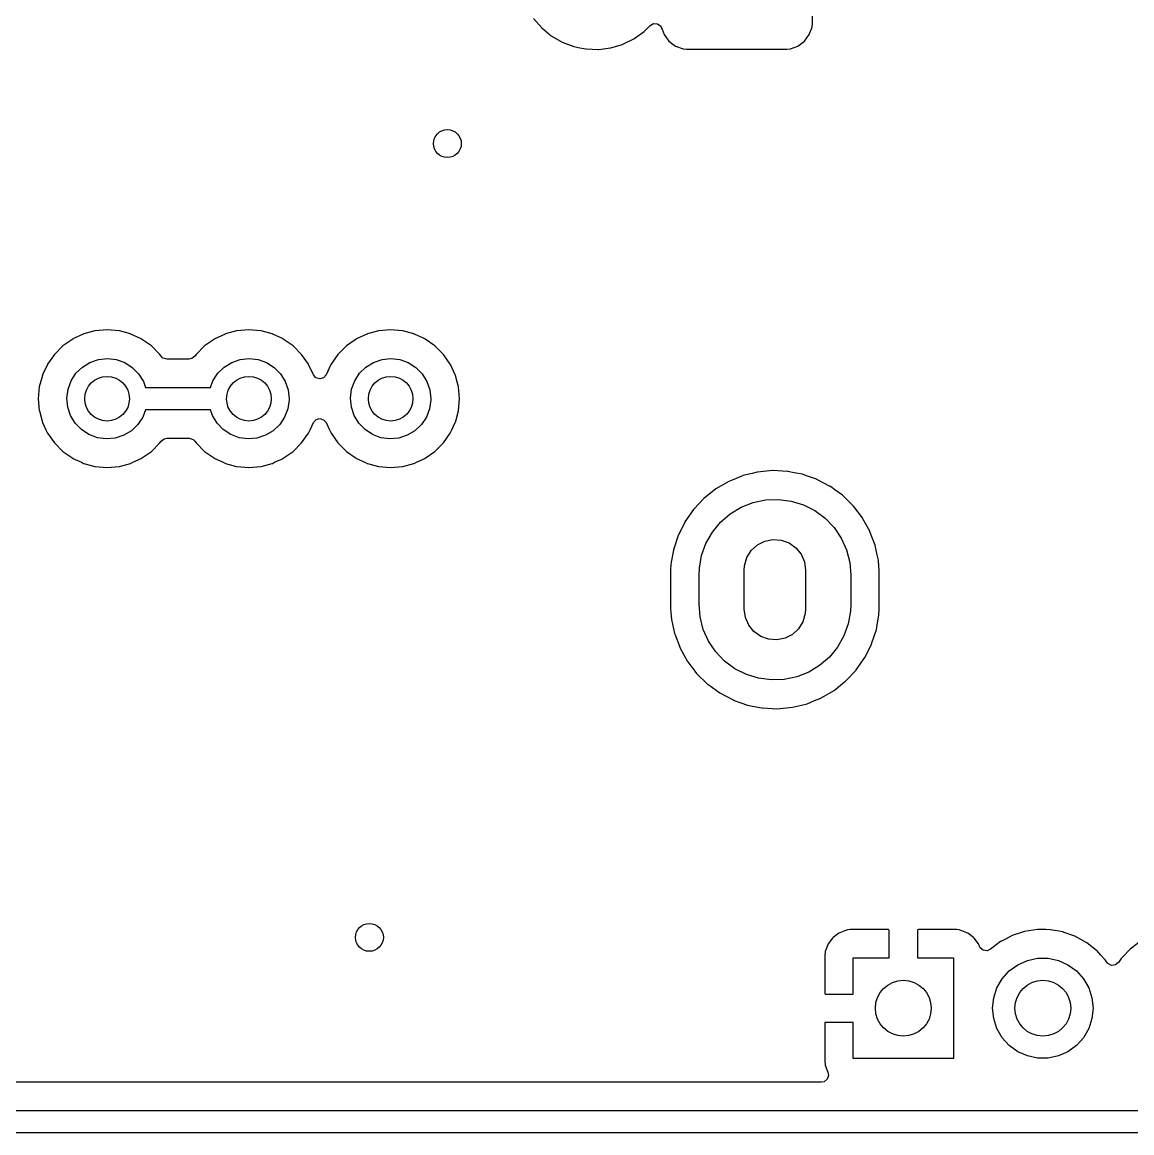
# Model space of a CAD drawing. Extents: x 41 to 172, y -238 to -26.
# Drawn here: x 88.4 to 108.27, y -238.45 to -218.55 of the extents above; entities that cross this region are included whole.
import ezdxf

# ---------------------------------------------------------------- set-up
doc = ezdxf.new("R2010")
doc.units = 0
doc.layers.add('BLACK', color=7, linetype='CONTINUOUS')

msp = doc.modelspace()

# ---------------------------------------------------------------- linework, layer by layer
at = {"layer": 'BLACK', "linetype": 'CONTINUOUS'}
for p, q in [((102.554, -218.576), (102.554, -217.262)), ((97.5555, -218.483), (97.7017, -218.652)), ((97.7017, -218.652), (97.8736, -218.795)), ((99.5354, -218.719), (99.6436, -218.611)), ((99.6436, -218.611), (99.706, -218.577)), ((99.706, -218.577), (99.7768, -218.583)), ((99.7768, -218.583), (99.8335, -218.625)), ((99.8335, -218.625), (99.8505, -218.656)), ((99.8505, -218.656), (99.8584, -218.677)), ((99.8584, -218.677), (99.8949, -218.775)), ((102.496, -218.775), (102.547, -218.638)), ((102.547, -218.638), (102.554, -218.576)), ((97.8736, -218.795), (98.0665, -218.907)), ((99.1529, -218.947), (99.3535, -218.849)), ((99.3535, -218.849), (99.5354, -218.719)), ((99.8949, -218.775), (99.9822, -218.891)), ((99.9822, -218.891), (100.099, -218.979)), ((102.292, -218.979), (102.409, -218.891)), ((102.409, -218.891), (102.496, -218.775)), ((98.0665, -218.907), (98.2752, -218.987)), ((98.2752, -218.987), (98.2803, -218.988)), ((98.2803, -218.988), (98.2803, -218.988)), ((98.2803, -218.988), (98.3875, -219.01)), ((98.3875, -219.01), (98.4941, -219.032)), ((98.4941, -219.032), (98.4993, -219.032)), ((98.4993, -219.032), (98.4993, -219.032)), ((98.4993, -219.032), (98.7122, -219.04)), ((98.7122, -219.04), (98.7122, -219.04)), ((98.7122, -219.04), (98.7173, -219.04)), ((98.7173, -219.04), (98.7225, -219.039)), ((98.7225, -219.039), (98.9338, -219.012)), ((98.7225, -219.039), (98.7225, -219.039)), ((98.9338, -219.012), (98.9389, -219.011)), ((98.9338, -219.012), (98.9338, -219.012)), ((98.9389, -219.011), (98.9592, -219.005)), ((98.9592, -219.005), (99.1479, -218.949)), ((99.1479, -218.949), (99.1529, -218.947)), ((99.1479, -218.949), (99.1479, -218.949)), ((100.099, -218.979), (100.235, -219.03)), ((100.235, -219.03), (100.297, -219.036)), ((100.297, -219.036), (102.094, -219.036)), ((102.094, -219.036), (102.156, -219.03)), ((102.156, -219.03), (102.292, -218.979)), ((89.916, -224.065), (89.7019, -224.084)), ((90.1301, -224.084), (89.916, -224.065)), ((92.456, -224.065), (92.2419, -224.084)), ((92.6701, -224.084), (92.456, -224.065)), ((94.996, -224.065), (94.7819, -224.084)), ((95.2101, -224.084), (94.996, -224.065)), ((89.2994, -224.23), (89.1233, -224.353)), ((89.3044, -224.228), (89.2994, -224.23)), ((89.4892, -224.142), (89.3044, -224.228)), ((89.3044, -224.228), (89.3044, -224.228)), ((89.4942, -224.139), (89.4892, -224.141)), ((89.4892, -224.141), (89.4892, -224.142)), ((89.4995, -224.138), (89.4942, -224.139)), ((89.6965, -224.085), (89.4995, -224.138)), ((89.4995, -224.138), (89.4995, -224.138)), ((89.7019, -224.084), (89.6965, -224.085)), ((89.6965, -224.085), (89.6965, -224.085)), ((90.1355, -224.085), (90.1301, -224.084)), ((90.3325, -224.138), (90.1355, -224.085)), ((90.1355, -224.085), (90.1355, -224.085)), ((90.3378, -224.139), (90.3325, -224.138)), ((90.3325, -224.138), (90.3325, -224.138)), ((90.3428, -224.141), (90.3378, -224.139)), ((90.3428, -224.142), (90.3428, -224.141)), ((90.5276, -224.228), (90.3428, -224.142)), ((90.5326, -224.23), (90.5276, -224.228)), ((90.5276, -224.228), (90.5276, -224.228)), ((90.7087, -224.353), (90.5326, -224.23)), ((91.8394, -224.23), (91.6633, -224.353)), ((91.8444, -224.228), (91.8394, -224.23)), ((92.0292, -224.142), (91.8444, -224.228)), ((91.8444, -224.228), (91.8444, -224.228)), ((92.0342, -224.139), (92.0292, -224.141)), ((92.0292, -224.141), (92.0292, -224.142)), ((92.0395, -224.138), (92.0342, -224.139)), ((92.2365, -224.085), (92.0395, -224.138)), ((92.0395, -224.138), (92.0395, -224.138)), ((92.2419, -224.084), (92.2365, -224.085)), ((92.2365, -224.085), (92.2365, -224.085)), ((92.6755, -224.085), (92.6701, -224.084)), ((92.8725, -224.138), (92.6755, -224.085)), ((92.6755, -224.085), (92.6755, -224.085)), ((92.8778, -224.139), (92.8725, -224.138)), ((92.8725, -224.138), (92.8725, -224.138)), ((92.8828, -224.141), (92.8778, -224.139)), ((92.8828, -224.142), (92.8828, -224.141)), ((93.0676, -224.228), (92.8828, -224.142)), ((93.0726, -224.23), (93.0676, -224.228)), ((93.0676, -224.228), (93.0676, -224.228)), ((93.2487, -224.353), (93.0726, -224.23)), ((94.3794, -224.23), (94.2033, -224.353)), ((94.3844, -224.228), (94.3794, -224.23)), ((94.5692, -224.142), (94.3844, -224.228)), ((94.3844, -224.228), (94.3844, -224.228)), ((94.5742, -224.139), (94.5692, -224.141)), ((94.5692, -224.141), (94.5692, -224.142)), ((94.5795, -224.138), (94.5742, -224.139)), ((94.7765, -224.085), (94.5795, -224.138)), ((94.5795, -224.138), (94.5795, -224.138)), ((94.7819, -224.084), (94.7765, -224.085)), ((94.7765, -224.085), (94.7765, -224.085)), ((95.2155, -224.085), (95.2101, -224.084)), ((95.4125, -224.138), (95.2155, -224.085)), ((95.2155, -224.085), (95.2155, -224.085)), ((95.4178, -224.139), (95.4125, -224.138)), ((95.4125, -224.138), (95.4125, -224.138)), ((95.4228, -224.141), (95.4178, -224.139)), ((95.4228, -224.142), (95.4228, -224.141)), ((95.6076, -224.228), (95.4228, -224.142)), ((95.6126, -224.23), (95.6076, -224.228)), ((95.6076, -224.228), (95.6076, -224.228)), ((95.7887, -224.353), (95.6126, -224.23)), ((89.1233, -224.353), (88.9713, -224.505)), ((90.8607, -224.505), (90.7087, -224.353)), ((91.6633, -224.353), (91.5113, -224.505)), ((93.4007, -224.505), (93.2487, -224.353)), ((94.2033, -224.353), (94.0513, -224.505)), ((95.9407, -224.505), (95.7887, -224.353)), ((88.9713, -224.505), (88.848, -224.681)), ((89.4727, -224.731), (89.6094, -224.647)), ((89.6094, -224.647), (89.7614, -224.595)), ((89.7614, -224.595), (89.921, -224.578)), ((89.921, -224.578), (90.0804, -224.597)), ((90.0804, -224.597), (90.2316, -224.651)), ((90.2316, -224.651), (90.3672, -224.737)), ((90.882, -224.536), (90.8607, -224.505)), ((90.9171, -224.569), (90.882, -224.536)), ((90.9852, -224.589), (90.9171, -224.569)), ((91.3868, -224.589), (90.9852, -224.589)), ((91.4345, -224.58), (91.3868, -224.589)), ((91.49, -224.536), (91.4345, -224.58)), ((91.5113, -224.505), (91.49, -224.536)), ((92.0127, -224.731), (92.1494, -224.647)), ((92.1494, -224.647), (92.3014, -224.595)), ((92.3014, -224.595), (92.461, -224.578)), ((92.461, -224.578), (92.6204, -224.597)), ((92.6204, -224.597), (92.7716, -224.651)), ((92.7716, -224.651), (92.9072, -224.737)), ((93.524, -224.681), (93.4007, -224.505)), ((94.0513, -224.505), (93.928, -224.681)), ((94.5527, -224.731), (94.6894, -224.647)), ((94.6894, -224.647), (94.8414, -224.595)), ((94.8414, -224.595), (95.001, -224.578)), ((95.001, -224.578), (95.1604, -224.597)), ((95.1604, -224.597), (95.3116, -224.651)), ((95.3116, -224.651), (95.4472, -224.737)), ((96.064, -224.681), (95.9407, -224.505)), ((88.7602, -224.87), (88.7572, -224.876)), ((88.8457, -224.686), (88.7602, -224.87)), ((88.848, -224.681), (88.8457, -224.686)), ((88.8457, -224.686), (88.8457, -224.686)), ((89.2711, -224.978), (89.358, -224.843)), ((89.358, -224.843), (89.4727, -224.731)), ((90.3672, -224.737), (90.4803, -224.851)), ((90.4803, -224.851), (90.5653, -224.987)), ((91.8111, -224.978), (91.898, -224.843)), ((91.898, -224.843), (92.0127, -224.731)), ((92.9072, -224.737), (93.0203, -224.851)), ((93.0203, -224.851), (93.1053, -224.987)), ((93.5263, -224.686), (93.524, -224.681)), ((93.6118, -224.87), (93.5263, -224.686)), ((93.5263, -224.686), (93.5263, -224.686)), ((93.657, -224.922), (93.6118, -224.87)), ((93.8402, -224.87), (93.7933, -224.923)), ((93.9257, -224.686), (93.8402, -224.87)), ((93.928, -224.681), (93.9257, -224.686)), ((93.9257, -224.686), (93.9257, -224.686)), ((94.3511, -224.978), (94.438, -224.843)), ((94.438, -224.843), (94.5527, -224.731)), ((95.4472, -224.737), (95.5603, -224.851)), ((95.5603, -224.851), (95.6453, -224.987)), ((96.0663, -224.686), (96.064, -224.681)), ((96.1518, -224.87), (96.0663, -224.686)), ((96.0663, -224.686), (96.0663, -224.686)), ((96.1548, -224.876), (96.1518, -224.87)), ((88.7438, -224.926), (88.7015, -225.084)), ((88.7558, -224.882), (88.7438, -224.926)), ((88.7572, -224.876), (88.7558, -224.882)), ((88.7558, -224.882), (88.7558, -224.882)), ((89.2162, -225.129), (89.2711, -224.978)), ((90.5653, -224.987), (90.604, -225.098)), ((91.7674, -225.098), (91.8111, -224.978)), ((93.1053, -224.987), (93.1581, -225.138)), ((93.725, -224.942), (93.657, -224.922)), ((93.7933, -224.923), (93.725, -224.942)), ((94.2962, -225.129), (94.3511, -224.978)), ((95.6453, -224.987), (95.6981, -225.138)), ((96.1562, -224.882), (96.1548, -224.876)), ((96.1682, -224.926), (96.1562, -224.882)), ((96.1562, -224.882), (96.1562, -224.882)), ((96.1765, -224.957), (96.1682, -224.926)), ((96.2105, -225.084), (96.1765, -224.957)), ((88.7015, -225.084), (88.6828, -225.298)), ((89.1961, -225.288), (89.2162, -225.129)), ((90.604, -225.098), (91.7674, -225.098)), ((93.1581, -225.138), (93.176, -225.298)), ((94.2761, -225.288), (94.2962, -225.129)), ((95.6981, -225.138), (95.716, -225.298)), ((96.2292, -225.298), (96.2105, -225.084)), ((88.6828, -225.298), (88.7015, -225.512)), ((89.2117, -225.448), (89.1961, -225.288)), ((89.2624, -225.6), (89.2117, -225.448)), ((93.1757, -225.318), (93.1534, -225.477)), ((93.176, -225.298), (93.1757, -225.318)), ((94.2917, -225.448), (94.2761, -225.288)), ((94.3424, -225.6), (94.2917, -225.448)), ((95.7157, -225.318), (95.6934, -225.477)), ((95.716, -225.298), (95.7157, -225.318)), ((96.2105, -225.512), (96.2292, -225.298)), ((88.7015, -225.512), (88.703, -225.517)), ((88.703, -225.517), (88.703, -225.517)), ((88.703, -225.517), (88.7449, -225.674)), ((89.3456, -225.737), (89.2624, -225.6)), ((90.5564, -225.627), (90.4676, -225.761)), ((90.6054, -225.498), (90.5564, -225.627)), ((91.7685, -225.498), (90.6054, -225.498)), ((91.8024, -225.6), (91.7685, -225.498)), ((91.8856, -225.737), (91.8024, -225.6)), ((93.0964, -225.627), (93.0076, -225.761)), ((93.1534, -225.477), (93.0964, -225.627)), ((93.6587, -225.673), (93.727, -225.654)), ((93.727, -225.654), (93.795, -225.674)), ((94.4256, -225.737), (94.3424, -225.6)), ((95.6364, -225.627), (95.5476, -225.761)), ((95.6934, -225.477), (95.6364, -225.627)), ((96.1671, -225.674), (96.209, -225.517)), ((96.209, -225.517), (96.2105, -225.512)), ((96.209, -225.517), (96.209, -225.517)), ((88.7449, -225.674), (88.7572, -225.72)), ((88.7572, -225.72), (88.7595, -225.725)), ((88.7595, -225.725), (88.7595, -225.725)), ((88.7595, -225.725), (88.8206, -225.856)), ((88.8206, -225.856), (88.848, -225.915)), ((89.4571, -225.853), (89.3456, -225.737)), ((89.5914, -225.941), (89.4571, -225.853)), ((90.4676, -225.761), (90.3513, -225.872)), ((91.9971, -225.853), (91.8856, -225.737)), ((92.1314, -225.941), (91.9971, -225.853)), ((93.0076, -225.761), (92.8913, -225.872)), ((93.524, -225.915), (93.5514, -225.856)), ((93.5514, -225.856), (93.6118, -225.726)), ((93.6118, -225.726), (93.6587, -225.673)), ((93.795, -225.674), (93.8402, -225.726)), ((93.8402, -225.726), (93.9006, -225.856)), ((93.9006, -225.856), (93.928, -225.915)), ((94.5371, -225.853), (94.4256, -225.737)), ((94.6714, -225.941), (94.5371, -225.853)), ((95.5476, -225.761), (95.4313, -225.872)), ((96.064, -225.915), (96.0914, -225.856)), ((96.0914, -225.856), (96.1525, -225.725)), ((96.1525, -225.725), (96.1548, -225.72)), ((96.1525, -225.725), (96.1525, -225.725)), ((96.1548, -225.72), (96.1671, -225.674)), ((88.848, -225.915), (88.9713, -226.091)), ((89.7418, -225.997), (89.5914, -225.941)), ((89.9009, -226.018), (89.7418, -225.997)), ((90.0608, -226.003), (89.9009, -226.018)), ((90.2134, -225.954), (90.0608, -226.003)), ((90.3513, -225.872), (90.2134, -225.954)), ((90.8607, -226.091), (90.882, -226.06)), ((90.882, -226.06), (90.9375, -226.016)), ((90.9375, -226.016), (90.9852, -226.006)), ((90.9852, -226.006), (91.3868, -226.006)), ((91.3868, -226.006), (91.4549, -226.027)), ((91.4549, -226.027), (91.49, -226.06)), ((91.49, -226.06), (91.5113, -226.091)), ((92.2818, -225.997), (92.1314, -225.941)), ((92.4409, -226.018), (92.2818, -225.997)), ((92.6008, -226.003), (92.4409, -226.018)), ((92.7534, -225.954), (92.6008, -226.003)), ((92.8913, -225.872), (92.7534, -225.954)), ((93.4007, -226.091), (93.524, -225.915)), ((93.928, -225.915), (94.0513, -226.091)), ((94.8218, -225.997), (94.6714, -225.941)), ((94.9809, -226.018), (94.8218, -225.997)), ((95.1408, -226.003), (94.9809, -226.018)), ((95.2934, -225.954), (95.1408, -226.003)), ((95.4313, -225.872), (95.2934, -225.954)), ((95.9407, -226.091), (96.064, -225.915)), ((88.9713, -226.091), (89.1233, -226.243)), ((89.1233, -226.243), (89.2994, -226.366)), ((90.5326, -226.366), (90.7087, -226.243)), ((90.7087, -226.243), (90.8607, -226.091)), ((91.5113, -226.091), (91.6633, -226.243)), ((91.6633, -226.243), (91.8394, -226.366)), ((93.0726, -226.366), (93.2487, -226.243)), ((93.2487, -226.243), (93.4007, -226.091)), ((94.0513, -226.091), (94.2033, -226.243)), ((94.2033, -226.243), (94.3794, -226.366)), ((95.6126, -226.366), (95.7887, -226.243)), ((95.7887, -226.243), (95.9407, -226.091)), ((89.2994, -226.366), (89.3044, -226.368)), ((89.3044, -226.368), (89.3044, -226.368)), ((89.3044, -226.368), (89.4544, -226.438)), ((89.4544, -226.438), (89.4942, -226.457)), ((89.4942, -226.457), (89.4995, -226.458)), ((89.4995, -226.458), (89.4995, -226.458)), ((89.4995, -226.458), (89.6965, -226.511)), ((90.1355, -226.511), (90.3325, -226.458)), ((90.3325, -226.458), (90.3378, -226.457)), ((90.3325, -226.458), (90.3325, -226.458)), ((90.3378, -226.457), (90.3776, -226.438)), ((90.3776, -226.438), (90.5276, -226.368)), ((90.5276, -226.368), (90.5326, -226.366)), ((90.5276, -226.368), (90.5276, -226.368)), ((91.8394, -226.366), (91.8444, -226.368)), ((91.8444, -226.368), (91.8444, -226.368)), ((91.8444, -226.368), (91.9944, -226.438)), ((91.9944, -226.438), (92.0342, -226.457)), ((92.0342, -226.457), (92.0395, -226.458)), ((92.0395, -226.458), (92.0395, -226.458)), ((92.0395, -226.458), (92.2365, -226.511)), ((92.6755, -226.511), (92.8725, -226.458)), ((92.8725, -226.458), (92.8778, -226.457)), ((92.8725, -226.458), (92.8725, -226.458)), ((92.8778, -226.457), (92.9176, -226.438)), ((92.9176, -226.438), (93.0676, -226.368)), ((93.0676, -226.368), (93.0726, -226.366)), ((93.0676, -226.368), (93.0676, -226.368)), ((94.3794, -226.366), (94.3844, -226.368)), ((94.3844, -226.368), (94.3844, -226.368)), ((94.3844, -226.368), (94.5344, -226.438)), ((94.5344, -226.438), (94.5742, -226.457)), ((94.5742, -226.457), (94.5795, -226.458)), ((94.5795, -226.458), (94.5795, -226.458)), ((94.5795, -226.458), (94.7765, -226.511)), ((95.2155, -226.511), (95.4125, -226.458)), ((95.4125, -226.458), (95.4178, -226.457)), ((95.4125, -226.458), (95.4125, -226.458)), ((95.4178, -226.457), (95.4576, -226.438)), ((95.4576, -226.438), (95.6076, -226.368)), ((95.6076, -226.368), (95.6126, -226.366)), ((95.6076, -226.368), (95.6076, -226.368)), ((89.6965, -226.511), (89.6965, -226.511)), ((89.6965, -226.511), (89.7019, -226.512)), ((89.7019, -226.512), (89.916, -226.531)), ((89.916, -226.531), (90.1301, -226.512)), ((90.1301, -226.512), (90.1355, -226.511)), ((90.1355, -226.511), (90.1355, -226.511)), ((92.2365, -226.511), (92.2365, -226.511)), ((92.2365, -226.511), (92.2419, -226.512)), ((92.2419, -226.512), (92.456, -226.531)), ((92.456, -226.531), (92.6701, -226.512)), ((92.6701, -226.512), (92.6755, -226.511)), ((92.6755, -226.511), (92.6755, -226.511)), ((94.7765, -226.511), (94.7765, -226.511)), ((94.7765, -226.511), (94.7819, -226.512)), ((94.7819, -226.512), (94.996, -226.531)), ((94.996, -226.531), (95.2101, -226.512)), ((95.2101, -226.512), (95.2155, -226.511)), ((95.2155, -226.511), (95.2155, -226.511)), ((101.473, -226.636), (101.304, -226.677)), ((101.563, -226.614), (101.473, -226.636)), ((101.568, -226.613), (101.563, -226.614)), ((101.563, -226.614), (101.563, -226.614)), ((101.837, -226.587), (101.568, -226.613)), ((101.842, -226.587), (101.837, -226.587)), ((102.104, -226.6), (101.842, -226.587)), ((101.842, -226.587), (101.842, -226.587)), ((102.108, -226.6), (102.104, -226.6)), ((102.104, -226.6), (102.104, -226.6)), ((102.113, -226.601), (102.108, -226.6)), ((102.227, -226.624), (102.113, -226.601)), ((102.113, -226.601), (102.113, -226.601)), ((102.374, -226.653), (102.227, -226.624)), ((102.448, -226.679), (102.374, -226.653)), ((101.053, -226.779), (100.819, -226.916)), ((101.111, -226.755), (101.053, -226.779)), ((101.3, -226.679), (101.111, -226.755)), ((101.304, -226.677), (101.3, -226.679)), ((101.3, -226.679), (101.3, -226.679)), ((102.626, -226.742), (102.448, -226.679)), ((102.63, -226.743), (102.626, -226.742)), ((102.626, -226.742), (102.626, -226.742)), ((102.87, -226.869), (102.63, -226.743)), ((100.819, -226.916), (100.607, -227.085)), ((102.874, -226.872), (102.87, -226.869)), ((102.952, -226.929), (102.874, -226.872)), ((103.089, -227.029), (102.952, -226.929)), ((103.283, -227.219), (103.089, -227.029)), ((100.604, -227.089), (100.434, -227.271)), ((100.607, -227.085), (100.604, -227.089)), ((101.079, -227.361), (101.275, -227.242)), ((101.275, -227.242), (101.489, -227.157)), ((101.489, -227.157), (101.714, -227.11)), ((101.714, -227.11), (101.944, -227.102)), ((101.944, -227.102), (102.172, -227.132)), ((102.172, -227.132), (102.392, -227.2)), ((102.392, -227.2), (102.597, -227.304)), ((103.286, -227.222), (103.283, -227.219)), ((103.31, -227.253), (103.286, -227.222)), ((103.286, -227.222), (103.286, -227.222)), ((103.448, -227.434), (103.31, -227.253)), ((100.422, -227.284), (100.267, -227.506)), ((100.434, -227.271), (100.422, -227.284)), ((100.905, -227.512), (101.079, -227.361)), ((102.597, -227.304), (102.781, -227.441)), ((102.781, -227.441), (102.94, -227.608)), ((103.45, -227.438), (103.448, -227.434)), ((103.455, -227.448), (103.45, -227.438)), ((103.45, -227.438), (103.45, -227.438)), ((103.579, -227.671), (103.455, -227.448)), ((100.265, -227.51), (100.15, -227.742)), ((100.267, -227.506), (100.265, -227.51)), ((100.265, -227.51), (100.265, -227.51)), ((100.759, -227.69), (100.905, -227.512)), ((102.94, -227.608), (103.068, -227.799)), ((100.147, -227.749), (100.062, -228.007)), ((100.15, -227.742), (100.147, -227.749)), ((100.645, -227.89), (100.759, -227.69)), ((101.566, -227.918), (101.699, -227.851)), ((101.699, -227.851), (101.845, -227.821)), ((101.845, -227.821), (101.994, -227.832)), ((101.994, -227.832), (102.135, -227.883)), ((103.068, -227.799), (103.163, -228.008)), ((103.581, -227.675), (103.579, -227.671)), ((103.606, -227.742), (103.581, -227.675)), ((103.581, -227.675), (103.581, -227.675)), ((103.675, -227.925), (103.606, -227.742)), ((100.061, -228.011), (100.024, -228.228)), ((100.062, -228.007), (100.061, -228.011)), ((100.061, -228.011), (100.061, -228.011)), ((100.567, -228.106), (100.645, -227.89)), ((101.378, -228.146), (101.456, -228.019)), ((101.456, -228.019), (101.566, -227.918)), ((102.135, -227.883), (102.257, -227.969)), ((102.257, -227.969), (102.35, -228.085)), ((103.163, -228.008), (103.221, -228.231)), ((103.676, -227.929), (103.675, -227.925)), ((103.713, -228.096), (103.676, -227.929)), ((103.676, -227.929), (103.676, -227.929)), ((100.024, -228.228), (100.016, -228.274)), ((100.526, -228.332), (100.567, -228.106)), ((101.336, -228.29), (101.378, -228.146)), ((102.35, -228.085), (102.41, -228.222)), ((102.41, -228.222), (102.43, -228.37)), ((103.221, -228.231), (103.24, -228.46)), ((103.734, -228.19), (103.713, -228.096)), ((103.735, -228.201), (103.734, -228.19)), ((103.748, -228.384), (103.735, -228.201)), ((100.016, -228.274), (100.011, -228.36)), ((100.011, -228.36), (100.011, -229.049)), ((100.52, -228.46), (100.526, -228.332)), ((101.33, -228.37), (101.336, -228.29)), ((101.33, -229.07), (101.33, -228.37)), ((102.43, -228.37), (102.43, -229.07)), ((103.748, -228.391), (103.748, -228.384)), ((103.748, -229.08), (103.748, -228.391)), ((100.52, -228.98), (100.52, -228.46)), ((103.24, -228.46), (103.24, -228.98)), ((100.011, -229.049), (100.012, -229.051)), ((100.539, -229.209), (100.52, -228.98)), ((103.24, -228.98), (103.234, -229.108)), ((100.012, -229.051), (100.018, -229.134)), ((100.012, -229.051), (100.012, -229.051)), ((100.018, -229.134), (100.026, -229.25)), ((100.597, -229.432), (100.539, -229.209)), ((101.35, -229.218), (101.33, -229.07)), ((101.41, -229.355), (101.35, -229.218)), ((102.424, -229.15), (102.382, -229.294)), ((102.43, -229.07), (102.424, -229.15)), ((103.234, -229.108), (103.193, -229.334)), ((103.711, -229.359), (103.744, -229.17)), ((103.744, -229.166), (103.748, -229.09)), ((103.744, -229.17), (103.744, -229.166)), ((103.744, -229.17), (103.744, -229.17)), ((103.748, -229.082), (103.748, -229.08)), ((103.748, -229.09), (103.748, -229.082)), ((103.748, -229.082), (103.748, -229.082)), ((100.026, -229.25), (100.027, -229.255)), ((100.027, -229.255), (100.027, -229.255)), ((100.027, -229.255), (100.083, -229.508)), ((100.692, -229.641), (100.597, -229.432)), ((101.503, -229.471), (101.41, -229.355)), ((102.304, -229.421), (102.194, -229.522)), ((102.382, -229.294), (102.304, -229.421)), ((103.193, -229.334), (103.115, -229.55)), ((103.613, -229.691), (103.698, -229.433)), ((103.698, -229.433), (103.711, -229.359)), ((100.083, -229.508), (100.085, -229.515)), ((100.085, -229.515), (100.09, -229.531)), ((100.09, -229.531), (100.168, -229.734)), ((100.82, -229.832), (100.692, -229.641)), ((101.625, -229.557), (101.503, -229.471)), ((101.766, -229.608), (101.625, -229.557)), ((101.915, -229.619), (101.766, -229.608)), ((102.061, -229.589), (101.915, -229.619)), ((102.194, -229.522), (102.061, -229.589)), ((103.115, -229.55), (103.001, -229.75)), ((100.168, -229.734), (100.181, -229.769)), ((100.181, -229.769), (100.312, -230.006)), ((100.979, -229.999), (100.82, -229.832)), ((103.001, -229.75), (102.855, -229.928)), ((103.495, -229.93), (103.611, -229.695)), ((103.611, -229.695), (103.613, -229.691)), ((103.611, -229.695), (103.611, -229.695)), ((100.312, -230.006), (100.32, -230.016)), ((100.32, -230.016), (100.445, -230.18)), ((101.163, -230.136), (100.979, -229.999)), ((102.855, -229.928), (102.681, -230.079)), ((103.338, -230.156), (103.493, -229.934)), ((103.493, -229.934), (103.495, -229.93)), ((100.445, -230.18), (100.477, -230.221)), ((100.477, -230.221), (100.671, -230.411)), ((101.368, -230.24), (101.163, -230.136)), ((101.588, -230.308), (101.368, -230.24)), ((102.485, -230.198), (102.271, -230.283)), ((102.681, -230.079), (102.485, -230.198)), ((103.157, -230.35), (103.335, -230.16)), ((103.335, -230.16), (103.338, -230.156)), ((103.335, -230.16), (103.335, -230.16)), ((100.671, -230.411), (100.674, -230.414)), ((100.674, -230.414), (100.674, -230.414)), ((100.674, -230.414), (100.693, -230.427)), ((100.693, -230.427), (100.89, -230.571)), ((101.816, -230.338), (101.588, -230.308)), ((102.046, -230.33), (101.816, -230.338)), ((102.271, -230.283), (102.046, -230.33)), ((102.941, -230.524), (103.129, -230.373)), ((103.129, -230.373), (103.149, -230.357)), ((103.149, -230.357), (103.153, -230.355)), ((103.149, -230.357), (103.149, -230.357)), ((103.153, -230.355), (103.157, -230.35)), ((100.89, -230.571), (101.13, -230.697)), ((102.707, -230.661), (102.941, -230.524)), ((101.13, -230.697), (101.134, -230.698)), ((101.134, -230.698), (101.134, -230.698)), ((101.134, -230.698), (101.267, -230.745)), ((101.267, -230.745), (101.386, -230.787)), ((101.386, -230.787), (101.477, -230.805)), ((101.477, -230.805), (101.647, -230.839)), ((101.647, -230.839), (101.647, -230.839)), ((101.647, -230.839), (101.652, -230.84)), ((101.652, -230.84), (101.656, -230.84)), ((101.656, -230.84), (101.656, -230.84)), ((101.656, -230.84), (101.918, -230.853)), ((101.923, -230.853), (102.192, -230.827)), ((102.192, -230.827), (102.197, -230.826)), ((102.197, -230.826), (102.357, -230.787)), ((102.197, -230.826), (102.197, -230.826)), ((102.357, -230.787), (102.456, -230.763)), ((102.456, -230.763), (102.59, -230.708)), ((102.59, -230.708), (102.703, -230.663)), ((102.703, -230.663), (102.707, -230.661)), ((102.703, -230.663), (102.703, -230.663)), ((101.918, -230.853), (101.918, -230.853)), ((101.918, -230.853), (101.923, -230.853)), ((103.178, -234.818), (103.162, -234.822)), ((103.229, -234.812), (103.178, -234.818)), ((103.235, -234.812), (103.229, -234.812)), ((103.912, -234.812), (103.235, -234.812)), ((103.92, -234.814), (103.912, -234.812)), ((103.922, -234.815), (103.92, -234.814)), ((103.926, -234.83), (103.922, -234.815)), ((104.436, -234.818), (104.434, -234.826)), ((104.437, -234.816), (104.436, -234.818)), ((104.452, -234.812), (104.437, -234.816)), ((105.125, -234.812), (104.452, -234.812)), ((105.131, -234.812), (105.125, -234.812)), ((105.182, -234.818), (105.131, -234.812)), ((105.198, -234.822), (105.182, -234.818)), ((106.581, -234.81), (106.352, -234.845)), ((106.587, -234.81), (106.581, -234.81)), ((106.736, -234.812), (106.587, -234.81)), ((106.587, -234.81), (106.587, -234.81)), ((106.813, -234.813), (106.736, -234.812)), ((106.818, -234.814), (106.813, -234.813)), ((107.036, -234.853), (106.818, -234.814)), ((106.818, -234.814), (106.818, -234.814)), ((102.912, -234.964), (102.835, -235.066)), ((102.924, -234.952), (102.912, -234.964)), ((103.026, -234.875), (102.924, -234.952)), ((103.042, -234.867), (103.026, -234.875)), ((103.162, -234.822), (103.042, -234.867)), ((103.926, -235.32), (103.926, -234.83)), ((104.434, -234.826), (104.434, -235.32)), ((105.318, -234.867), (105.198, -234.822)), ((105.334, -234.875), (105.318, -234.867)), ((105.436, -234.952), (105.334, -234.875)), ((105.448, -234.964), (105.436, -234.952)), ((105.525, -235.066), (105.448, -234.964)), ((106.021, -234.975), (105.927, -235.024)), ((106.128, -234.919), (106.021, -234.975)), ((106.132, -234.917), (106.128, -234.919)), ((106.128, -234.919), (106.128, -234.919)), ((106.352, -234.845), (106.132, -234.917)), ((107.041, -234.854), (107.036, -234.853)), ((107.036, -234.853), (107.036, -234.853)), ((107.046, -234.855), (107.041, -234.854)), ((107.254, -234.929), (107.046, -234.855)), ((107.046, -234.855), (107.046, -234.855)), ((107.259, -234.931), (107.254, -234.929)), ((107.254, -234.929), (107.254, -234.929)), ((107.264, -234.933), (107.259, -234.931)), ((107.458, -235.04), (107.264, -234.933)), ((107.264, -234.933), (107.264, -234.933)), ((102.778, -235.218), (102.772, -235.269)), ((102.782, -235.202), (102.778, -235.218)), ((102.827, -235.082), (102.782, -235.202)), ((102.835, -235.066), (102.827, -235.082)), ((105.533, -235.082), (105.525, -235.066)), ((105.544, -235.11), (105.533, -235.082)), ((105.557, -235.135), (105.544, -235.11)), ((105.611, -235.181), (105.557, -235.135)), ((105.681, -235.19), (105.611, -235.181)), ((105.741, -235.162), (105.681, -235.19)), ((105.742, -235.163), (105.741, -235.162)), ((105.766, -235.145), (105.742, -235.163)), ((105.923, -235.027), (105.766, -235.145)), ((105.927, -235.024), (105.923, -235.027)), ((105.923, -235.027), (105.923, -235.027)), ((107.462, -235.043), (107.458, -235.04)), ((107.458, -235.04), (107.458, -235.04)), ((107.466, -235.046), (107.462, -235.043)), ((107.64, -235.183), (107.466, -235.046)), ((107.466, -235.046), (107.466, -235.046)), ((107.644, -235.186), (107.64, -235.183)), ((107.64, -235.183), (107.64, -235.183)), ((107.719, -235.268), (107.644, -235.186)), ((108.215, -235.191), (108.125, -235.285)), ((108.242, -235.163), (108.215, -235.191)), ((108.266, -235.145), (108.242, -235.163)), ((108.423, -235.027), (108.266, -235.145)), ((102.772, -235.269), (102.772, -235.275)), ((102.772, -235.275), (102.772, -235.948)), ((103.28, -235.966), (103.28, -235.32)), ((103.28, -235.32), (103.926, -235.32)), ((104.434, -235.32), (105.08, -235.32)), ((105.08, -235.32), (105.08, -237.12)), ((106.23, -235.441), (106.402, -235.364)), ((106.402, -235.364), (106.586, -235.325)), ((106.586, -235.325), (106.774, -235.325)), ((106.774, -235.325), (106.958, -235.364)), ((106.958, -235.364), (107.13, -235.441)), ((107.784, -235.341), (107.719, -235.268)), ((107.8, -235.358), (107.784, -235.341)), ((107.803, -235.362), (107.8, -235.358)), ((107.825, -235.397), (107.803, -235.362)), ((107.803, -235.362), (107.803, -235.362)), ((107.846, -235.421), (107.825, -235.397)), ((108.035, -235.399), (107.98, -235.444)), ((108.082, -235.331), (108.035, -235.399)), ((108.125, -235.285), (108.082, -235.331)), ((105.952, -235.691), (106.078, -235.551)), ((106.078, -235.551), (106.23, -235.441)), ((107.13, -235.441), (107.282, -235.551)), ((107.282, -235.551), (107.408, -235.691)), ((107.909, -235.452), (107.846, -235.421)), ((107.98, -235.444), (107.909, -235.452)), ((105.858, -235.854), (105.952, -235.691)), ((107.408, -235.691), (107.502, -235.854)), ((102.772, -235.948), (102.776, -235.963)), ((102.776, -235.963), (102.778, -235.964)), ((102.778, -235.964), (102.786, -235.966)), ((102.786, -235.966), (103.28, -235.966)), ((105.8, -236.033), (105.858, -235.854)), ((107.502, -235.854), (107.56, -236.033)), ((105.78, -236.22), (105.8, -236.033)), ((107.56, -236.033), (107.58, -236.22)), ((105.8, -236.407), (105.78, -236.22)), ((105.858, -236.586), (105.8, -236.407)), ((107.56, -236.407), (107.502, -236.586)), ((107.58, -236.22), (107.56, -236.407)), ((102.774, -236.48), (102.772, -236.488)), ((102.772, -236.488), (102.772, -237.165)), ((102.775, -236.478), (102.774, -236.48)), ((102.79, -236.474), (102.775, -236.478)), ((103.28, -236.474), (102.79, -236.474)), ((103.28, -237.12), (103.28, -236.474)), ((105.952, -236.749), (105.858, -236.586)), ((107.502, -236.586), (107.408, -236.749)), ((106.078, -236.889), (105.952, -236.749)), ((107.408, -236.749), (107.282, -236.889)), ((106.23, -236.999), (106.078, -236.889)), ((106.402, -237.076), (106.23, -236.999)), ((107.13, -236.999), (106.958, -237.076)), ((107.282, -236.889), (107.13, -236.999)), ((102.772, -237.165), (102.772, -237.171)), ((102.772, -237.171), (102.778, -237.222)), ((105.08, -237.12), (103.28, -237.12)), ((106.586, -237.115), (106.402, -237.076)), ((106.774, -237.115), (106.586, -237.115)), ((106.958, -237.076), (106.774, -237.115)), ((102.778, -237.222), (102.782, -237.238)), ((102.782, -237.238), (102.83, -237.366)), ((102.83, -237.366), (102.828, -237.367)), ((102.828, -237.367), (102.841, -237.426)), ((102.716, -237.543), (83.6577, -237.543)), ((102.76, -237.536), (102.716, -237.543)), ((102.817, -237.493), (102.76, -237.536)), ((102.841, -237.426), (102.817, -237.493)), ((83.3948, -238.052), (170.097, -238.052)), ((170.18, -238.452), (83.3117, -238.452))]:
    msp.add_line(p, q, dxfattribs=at)
at = {"layer": 'BLACK'}
for centre, radius in [((96.012, -220.726), 0.25), ((89.916, -225.298), 0.4), ((92.456, -225.298), 0.4), ((94.996, -225.298), 0.4), ((94.615, -234.95), 0.25), ((104.18, -236.22), 0.5), ((106.68, -236.22), 0.5)]:
    msp.add_circle(centre, radius, dxfattribs=at)

doc.saveas('drawing.dxf')
